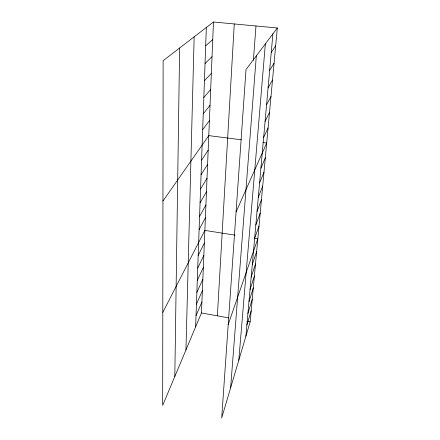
<?xml version="1.0" encoding="UTF-8"?>
<svg xmlns="http://www.w3.org/2000/svg" width="440" height="440" viewBox="0 0 440 440"><rect width="100%" height="100%" fill="white"/><g stroke="black" fill="none" stroke-linecap="round" stroke-linejoin="round"><path stroke-width="0.66" d="M174.812 376.481L179.63 47.998M185.944 349.927L194.156 36.839M195.635 326.827L206.333 27.478M213.466 22L163.125 60.682L162.679 405.405L201.46 312.934L213.466 22L277.321 27.979L250.157 321.827L221.694 418L246.004 69.553L277.321 27.979M217.371 315.838L234.267 23.947M253.391 60.34L255.976 25.982M230.621 387.849L256.317 55.864M238.794 360.228L265.353 43.868M245.889 336.237L272.91 33.836M246.895 324.984L251.174 310.777M247.924 313.456L252.219 299.47M248.98 301.642L253.292 287.898M250.063 289.542L254.386 276.045M251.169 277.134L255.508 263.912M252.307 264.413L256.658 251.477M228.217 324.473L257.835 238.733L254.672 238.238M254.634 238.381L259.006 226.061M255.822 225.06L260.211 213.076M257.043 211.398L261.437 199.766M258.297 197.373L262.702 186.126M259.584 182.974L263.995 172.128M260.904 168.19L265.32 157.773M196.031 315.634L201.916 301.945M196.444 304.172L202.378 290.702M236.066 212.014L266.684 143.038L262.807 142.544M196.862 292.435L202.851 279.202M197.291 280.412L203.34 267.432M263.654 137.395L268.081 127.914M197.731 268.092L203.836 255.382M265.089 121.347L269.517 112.382M198.187 255.47L204.347 243.04M162.8 312.389L204.87 230.401L235.01 235.142M266.563 104.841L270.996 96.426M199.106 229.642L205.387 217.828M199.579 216.436L205.92 204.958M268.081 87.863L272.509 80.025M200.063 202.895L206.459 191.769M200.563 189.002L207.02 178.25M269.643 70.383L274.071 63.162M201.069 174.752L207.592 164.395M201.591 160.121L208.175 150.183M271.255 52.382L275.671 45.821M162.943 201.02L208.78 135.608L241.428 139.799M202.681 129.663L209.396 120.654M203.247 113.806L210.029 105.297M203.83 97.504L210.678 89.535M204.43 80.746L211.349 73.337M205.046 63.498L212.036 56.7M205.684 45.755L212.74 39.589M201.46 312.934L228.822 317.928M247.027 321.255L250.157 321.827"/></g></svg>
